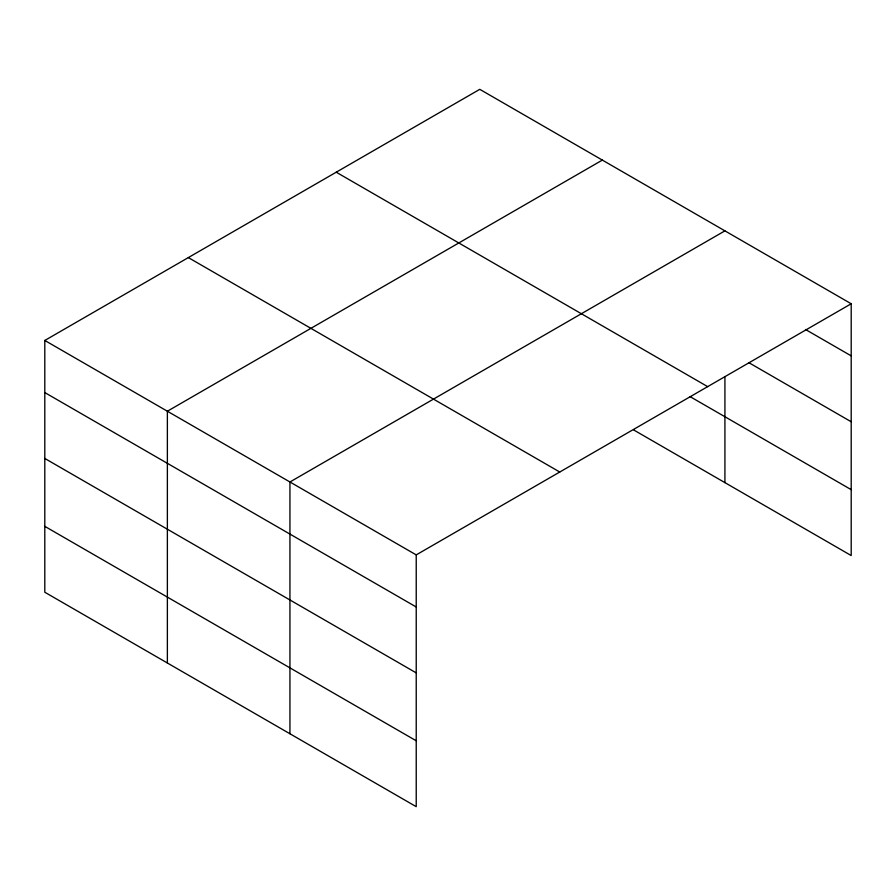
<?xml version="1.0" encoding="UTF-8"?>
<svg xmlns="http://www.w3.org/2000/svg" width="896" height="896" viewBox="0 0 896 896"><rect width="100%" height="100%" fill="white"/><g stroke="black" fill="none" stroke-linecap="round" stroke-linejoin="round"><path stroke-width="1.34" d="M44.8 340.458L416.226 554.893L416.226 806.669L44.8 592.234L44.8 340.458L479.774 89.331L851.2 303.766L851.2 555.542L633.595 429.901M602.347 160.093L167.373 411.219L167.373 662.995M724.92 230.854L289.934 481.992L289.934 733.768M416.226 554.893L851.2 303.766M805.493 329.482L851.2 355.869M748.966 362.734L851.2 421.758M336.235 172.2L707.661 386.635M690.066 396.614L851.2 489.653M188.339 257.589L559.765 472.024M44.8 392.56L416.226 606.995M44.8 458.45L416.226 672.885M44.8 526.344L416.226 740.779M724.92 376.555L724.92 482.63"/></g></svg>
